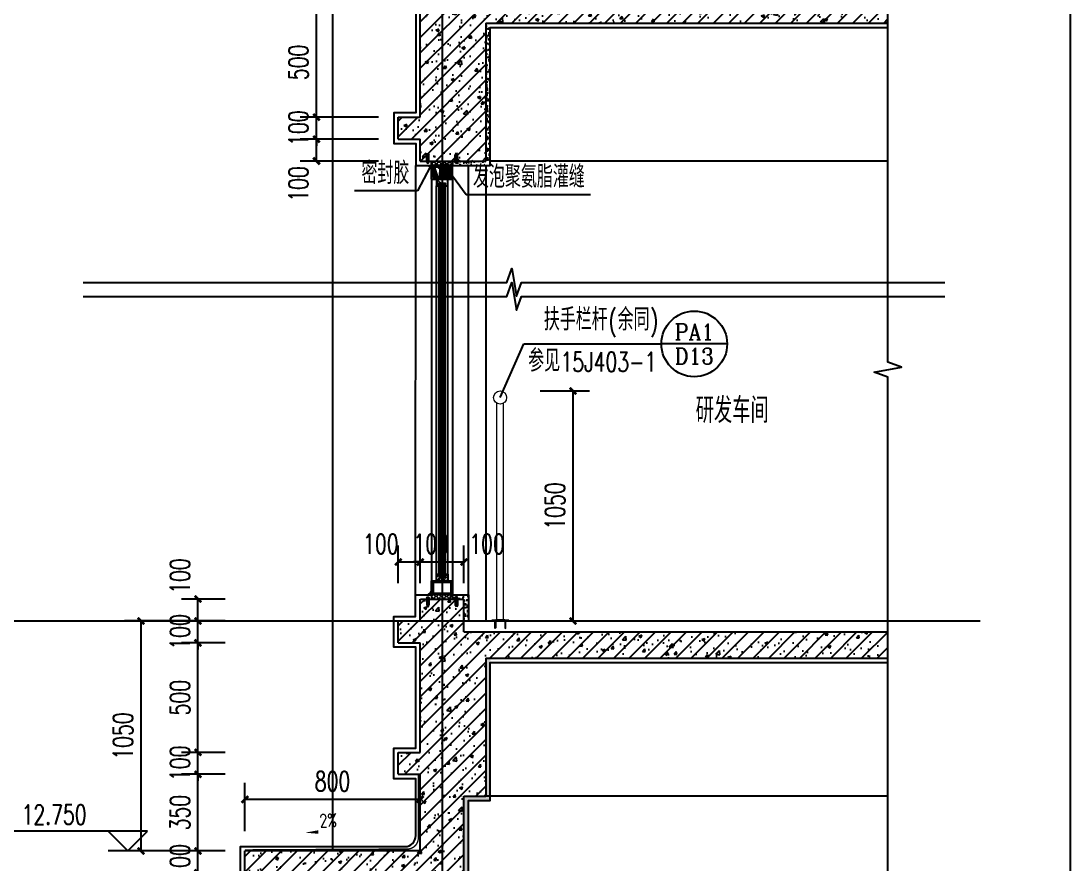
# Model space of a CAD drawing. Extents: x 1738711 to 2346805, y 1189731 to 2516152.
# Drawn here: x 1937207 to 1941995, y 1229585 to 1233434 of the extents above; entities that cross this region are included whole.
import ezdxf
from ezdxf.enums import TextEntityAlignment as Align

# ---------------------------------------------------------------- set-up
doc = ezdxf.new("R2010")
doc.units = 0
doc.header["$LTSCALE"] = 1000
doc.header["$MEASUREMENT"] = 0
doc.linetypes.add('S & C -P1$0$DASHED', pattern=[0.75, 0.5, -0.25])
for name, color, linetype, lineweight in [('_0', 7, 'Continuous', 25), ('可见细线', 142, 'Continuous', 9), ('填充', 252, 'Continuous', 5), ('栏杆', 6, 'Continuous', 15)]:
    doc.layers.add(name, color=color, linetype=linetype, lineweight=lineweight)
for name, color, linetype in [('AR-TEXT', 7, 'Continuous'), ('CONTINUOUS', 7, 'Continuous'), ('DIM_ELEV', 3, 'Continuous'), ('DIM_IDEN', 3, 'Continuous'), ('DIM_LEAD', 3, 'Continuous'), ('DIM_SYMB', 3, 'Continuous'), ('DOTE', 1, 'Continuous'), ('PUB_DIM', 3, 'Continuous'), ('PUB_HATCH', 8, 'Continuous'), ('PUB_TEXT', 7, 'Continuous'), ('WALL', 40, 'Continuous'), ('WINDOW', 144, 'Continuous'), ('切线', 35, 'Continuous'), ('看线', 8, 'Continuous'), ('石材', 5, 'Continuous'), ('窗', 125, 'Continuous')]:
    doc.layers.add(name, color=color, linetype=linetype)
doc.styles.add('_TCH_DIM', font='SIMPLEX', dxfattribs={"bigfont": 'GBCBIG'})
doc.styles.add('_TCH_DIM_T3', font='SIMPLEX', dxfattribs={"width": 0.7058823529411765, "bigfont": 'GBCBIG'})
doc.styles.add('_TCH_LABEL', font='COMPLEX', dxfattribs={"bigfont": 'GBCBIG'})
doc.styles.get("Standard").update_dxf_attribs({"font": 'gbenor.shx', "bigfont": 'gbcbig.shx'})
doc.dimstyles.new('_TCH_ARCH&&30', dxfattribs={"dimtxt": 89.25, "dimasz": 30, "dimexe": 75, "dimexo": 90, "dimgap": 37.87500000000001, "dimtad": 1, "dimdec": 0, "dimzin": 0, "dimdsep": 46, "dimtxsty": '_TCH_DIM_T3', "dimblk": 'ARCHTICK', "dimcen": 0.09, "dimclrt": 7, "dimazin": 2, "dimtfac": 1, "dimtdec": 0, "dimtix": 1, "dimtmove": 2, "dimatfit": 3, "dimfxl": 20, "dimtolj": 1, "dimtzin": 0, "dimarcsym": 0})
pattern_1 = [(225, (-424901838.2758823, -4685242373.939736), (11.22532015133644, -11.22532015133645), []), (225, (-424901838.2758823, -4685242381.877236), (11.22532015133644, -11.22532015133645), [])]
pattern_2 = [(37.50000000000001, (0, 0), (-0.8000156479920251, 24.47066186646712), [0, -19.304, 0, -21.59, 0, -20.6375]), (7.499999999999999, (0, 0), (22.47616415690013, 35.84125502841771), [0, -10.414, 0, -17.399, 0, -6.6675]), (327.5, (-15.621, 0), (39.5496185120729, 0.071859233927285), [0, -6.35, 0, -22.86, 0, -29.845]), (317.5, (-15.621, 0), (38.17782262361487, 11.14646616286081), [0, -3.175, 0, -14.986, 0, -17.145])]

# ---------------------------------------------------------------- blocks, each defined once
blk = doc.blocks.new('gdfdgdfgdfbvfcxv')
at = {"layer": '填充'}
blk.add_line((264925.1590052751, -67479.48016648996), (264925.1590052751, -67589.48016648996), dxfattribs=at)
blk.add_lwpolyline([(264911.1590052752, -67634.48016648996), (264911.1590052752, -67434.48016648996), (264919.1590052752, -67434.48016648996), (264919.1590052752, -67634.48016648996)], close=True, dxfattribs=at)
blk.add_lwpolyline([(264911.1590052752, -67634.48016648996), (264911.1590052752, -67434.48016648996), (264919.1590052752, -67434.48016648996), (264919.1590052752, -67634.48016648996)], close=True, dxfattribs=at)
for points in [[(264919.1590052751, -67480.48016648996), (264829.4531232436, -67480.48016648996, -0.9999999999998485), (264829.4531232436, -67468.48016648996), (264919.1590052751, -67468.48016648996)], [(264919.1590052751, -67588.48016648996), (264829.4531232436, -67588.48016648996, 0.9999999999998485), (264829.4531232436, -67600.48016648996), (264919.1590052751, -67600.48016648996)]]:
    blk.add_lwpolyline(points, format="xyb", dxfattribs=at)
for centre, radius, start, end in [((264919.1590052751, -67483.27055614023), 4.499999999999999, 318.2387799836532, 90), ((264914.5262376207, -67487.70850220392), 9.195914699028702, 330.319845907807, 59.74924170688854), ((264919.1590052751, -67495.25905565452), 4.499999999999999, 318.2387799836532, 90), ((264919.1590052751, -67501.25330541166), 4.499999999999999, 318.2387799836532, 90), ((264919.1590052751, -67507.24755516881), 4.499999999999999, 318.2387799836532, 90), ((264919.1590052751, -67513.24180492596), 4.499999999999999, 318.2387799836532, 90), ((264919.1590052751, -67519.2360546831), 4.499999999999999, 318.2387799836532, 90), ((264919.1590052751, -67525.23030444025), 4.499999999999999, 318.2387799836532, 90), ((264919.1590052751, -67531.2245541974), 4.499999999999999, 318.2387799836532, 90), ((264919.1590052751, -67537.21880395431), 4.499999999999999, 318.2387799836532, 90), ((264919.1590052751, -67543.21305371169), 4.499999999999999, 318.2387799836532, 90), ((264919.1590052751, -67549.2073034686), 4.499999999999999, 318.2387799836532, 90), ((264919.1590052751, -67555.15057086223), 4.499999999999999, 318.2387799836532, 90), ((264919.1590052751, -67561.14482061937), 4.499999999999999, 318.2387799836532, 90), ((264919.1590052751, -67567.13907037652), 4.499999999999999, 318.2387799836532, 90), ((264919.1590052751, -67573.13332013367), 4.499999999999999, 318.2387799836532, 90), ((264919.1590052751, -67579.12756989081), 4.499999999999999, 318.2387799836532, 90), ((264919.1590052751, -67585.12181964796), 4.499999999999999, 269.9999649152392, 90)]:
    blk.add_arc(centre, radius, start, end, dxfattribs=at)
blk = doc.blocks.new('ghwerGWEGWEGW')
at = {"layer": '栏杆', "color": 6, "ltscale": 100}
for points in [[(2184611.378245345, 1556743.270899873), (2184611.378245345, 1557732.29813776)], [(2184641.378245345, 1556743.270899873), (2184641.378245345, 1557732.29813776)]]:
    blk.add_lwpolyline(points, dxfattribs=at)
blk.add_circle((2184626.378245345, 1557758.278899873), 30, dxfattribs=at)
at = {"layer": 'CONTINUOUS', "xscale": -0.384000000001397, "yscale": 0.384000000001397, "zscale": 0.384000000001397, "rotation": 270}
blk.add_blockref('gdfdgdfgdfbvfcxv', (2210560.670266158, 1455012.393841477), dxfattribs=at)
blk = doc.blocks.new('hrtheraghyra')
at = {"layer": 'WINDOW', "linetype": 'ByBlock'}
for p, q in [((-5, 20.97169877961278), (0, 29.42110927030444)), ((0, 29.42110927030444), (5, 20.97169877961278)), ((-5.930252616293728, -11.95136042498052), (6.0497822817415, -11.95136042498052))]:
    blk.add_line(p, q, dxfattribs=at)
for points in [[(-5, -11.95136042498052), (-5, 20.97169877961278)], [(0, -16.74081518873572), (0, 29.42110927030444)], [(5, -11.95136042498052), (5, 20.97169877961278)]]:
    blk.add_lwpolyline(points, dxfattribs=at)
blk.add_arc((0.05976483272388577, -8.920780394226313), 6.713026468484638, 206.8366017215709, 333.163398278429, dxfattribs=at)
blk = doc.blocks.new('_ArchTick')
at = {"color": 0, "linetype": 'ByBlock', "const_width": 0.4}
blk.add_lwpolyline([(-0.5, -0.5), (0.5, 0.5)], dxfattribs=at)
blk = doc.blocks.new('*D269')
at = {"layer": 'Defpoints', "color": 0, "transparency": 16777216}
for p in [(1939028.777147425, 1229880.184502749), (1938228.777147425, 1229644.386919201), (1939028.777147425, 1229644.3869192)]:
    blk.add_point(p, dxfattribs=at)
at = {"layer": 'PUB_DIM', "color": 0, "lineweight": -2, "transparency": 16777216}
for p, q in [((1938228.777147425, 1229734.386919201), (1938228.777147425, 1229955.184502749)), ((1939028.777147425, 1229734.3869192), (1939028.777147425, 1229955.184502749)), ((1938228.777147425, 1229880.184502749), (1939028.777147425, 1229880.184502749))]:
    blk.add_line(p, q, dxfattribs=at)
at = {"layer": 'PUB_DIM', "color": 0, "lineweight": -2, "transparency": 16777216, "xscale": 30, "yscale": 30, "zscale": 30, "rotation": 180}
blk.add_blockref('_ArchTick', (1938228.777147425, 1229880.184502749), dxfattribs=at)
at = {"layer": 'PUB_DIM', "color": 0, "lineweight": -2, "transparency": 16777216, "xscale": 30, "yscale": 30, "zscale": 30}
blk.add_blockref('_ArchTick', (1939028.777147425, 1229880.184502749), dxfattribs=at)
at = {"layer": 'PUB_DIM', "color": 7, "transparency": 16777216, "insert": (1938628.777147425, 1229962.684502749), "char_height": 89.25, "attachment_point": 5, "style": '_TCH_DIM_T3'}
blk.add_mtext('\\A1;800', dxfattribs=at)
blk = doc.blocks.new('*D401')
at = {"layer": 'Defpoints', "color": 0, "transparency": 16777216}
for p in [(1938555.747850893, 1232894.386919201), (1938928.777147425, 1232894.386919201), (1938928.777147425, 1232794.386919201)]:
    blk.add_point(p, dxfattribs=at)
at = {"layer": 'PUB_DIM', "color": 0, "lineweight": -2, "transparency": 16777216}
for p, q in [((1938838.777147425, 1232894.386919201), (1938480.747850893, 1232894.386919201)), ((1938555.747850893, 1232794.386919201), (1938555.747850893, 1232894.386919201)), ((1938838.777147425, 1232794.386919201), (1938480.747850893, 1232794.386919201))]:
    blk.add_line(p, q, dxfattribs=at)
at = {"layer": 'PUB_DIM', "color": 0, "lineweight": -2, "transparency": 16777216, "xscale": 30, "yscale": 30, "zscale": 30}
for p, rotation in [((1938555.747850893, 1232894.386919201), 90), ((1938555.747850893, 1232794.386919201), 270)]:
    blk.add_blockref('_ArchTick', p, dxfattribs=dict(at, rotation=rotation))
at = {"layer": 'PUB_DIM', "color": 7, "transparency": 16777216, "insert": (1938473.247850893, 1232689.386919201), "char_height": 89.25, "attachment_point": 5, "rotation": 90, "style": '_TCH_DIM_T3'}
blk.add_mtext('\\A1;100', dxfattribs=at)
blk = doc.blocks.new('*D402')
at = {"layer": 'Defpoints', "color": 0, "transparency": 16777216}
for p in [(1938555.747850893, 1232994.386919202), (1938928.777147425, 1232994.386919202), (1938928.777147425, 1232894.386919201)]:
    blk.add_point(p, dxfattribs=at)
at = {"layer": 'PUB_DIM', "color": 0, "lineweight": -2, "transparency": 16777216}
for p, q in [((1938555.747850893, 1232994.386919202), (1938555.747850893, 1233024.386919202)), ((1938838.777147425, 1232994.386919202), (1938480.747850893, 1232994.386919202)), ((1938555.747850893, 1232894.386919201), (1938555.747850893, 1232994.386919202)), ((1938838.777147425, 1232894.386919201), (1938480.747850893, 1232894.386919201)), ((1938555.747850893, 1232894.386919201), (1938555.747850893, 1232864.386919201))]:
    blk.add_line(p, q, dxfattribs=at)
at = {"layer": 'PUB_DIM', "color": 0, "lineweight": -2, "transparency": 16777216, "xscale": 30, "yscale": 30, "zscale": 30}
for p, rotation in [((1938555.747850893, 1232994.386919202), 270), ((1938555.747850893, 1232894.386919201), 90)]:
    blk.add_blockref('_ArchTick', p, dxfattribs=dict(at, rotation=rotation))
at = {"layer": 'PUB_DIM', "color": 7, "transparency": 16777216, "insert": (1938473.247850893, 1232944.386919202), "char_height": 89.25, "attachment_point": 5, "rotation": 90, "style": '_TCH_DIM_T3'}
blk.add_mtext('\\A1;100', dxfattribs=at)
blk = doc.blocks.new('*D403')
at = {"layer": 'Defpoints', "color": 0, "transparency": 16777216}
for p in [(1938555.747850893, 1233494.386919201), (1938928.777147425, 1233494.386919201), (1938928.777147425, 1232994.386919202)]:
    blk.add_point(p, dxfattribs=at)
at = {"layer": 'PUB_DIM', "color": 0, "lineweight": -2, "transparency": 16777216}
for p, q in [((1938838.777147425, 1233494.386919201), (1938480.747850893, 1233494.386919201)), ((1938555.747850893, 1232994.386919202), (1938555.747850893, 1233494.386919201)), ((1938838.777147425, 1232994.386919202), (1938480.747850893, 1232994.386919202))]:
    blk.add_line(p, q, dxfattribs=at)
at = {"layer": 'PUB_DIM', "color": 0, "lineweight": -2, "transparency": 16777216, "xscale": 30, "yscale": 30, "zscale": 30}
for p, rotation in [((1938555.747850893, 1233494.386919201), 90), ((1938555.747850893, 1232994.386919202), 270)]:
    blk.add_blockref('_ArchTick', p, dxfattribs=dict(at, rotation=rotation))
at = {"layer": 'PUB_DIM', "color": 7, "transparency": 16777216, "insert": (1938473.247850893, 1233244.386919202), "char_height": 89.25, "attachment_point": 5, "rotation": 90, "style": '_TCH_DIM_T3'}
blk.add_mtext('\\A1;500', dxfattribs=at)
blk = doc.blocks.new('*D408')
at = {"layer": 'Defpoints', "color": 0, "transparency": 16777216}
for p in [(1939487.109420224, 1231744.386919201), (1939726.318302959, 1231744.386919201), (1939487.109420224, 1230694.386919201)]:
    blk.add_point(p, dxfattribs=at)
at = {"layer": 'PUB_DIM', "color": 0, "lineweight": -2, "transparency": 16777216}
for p, q in [((1939577.109420224, 1231744.386919201), (1939801.318302959, 1231744.386919201)), ((1939726.318302959, 1230694.386919201), (1939726.318302959, 1231744.386919201)), ((1939577.109420224, 1230694.386919201), (1939801.318302959, 1230694.386919201))]:
    blk.add_line(p, q, dxfattribs=at)
at = {"layer": 'PUB_DIM', "color": 0, "lineweight": -2, "transparency": 16777216, "xscale": 30, "yscale": 30, "zscale": 30}
for p, rotation in [((1939726.318302959, 1231744.386919201), 90), ((1939726.318302959, 1230694.386919201), 270)]:
    blk.add_blockref('_ArchTick', p, dxfattribs=dict(at, rotation=rotation))
at = {"layer": 'PUB_DIM', "color": 7, "transparency": 16777216, "insert": (1939643.818302959, 1231219.386919202), "char_height": 89.25, "attachment_point": 5, "rotation": 90, "style": '_TCH_DIM_T3'}
blk.add_mtext('\\A1;1050', dxfattribs=at)
blk = doc.blocks.new('*D413')
at = {"layer": 'Defpoints', "color": 0, "transparency": 16777216}
for p in [(1939028.970712379, 1230963.739358465), (1938928.777147425, 1230777.199309803), (1939028.970712379, 1230777.199309803)]:
    blk.add_point(p, dxfattribs=at)
at = {"layer": 'PUB_DIM', "color": 0, "lineweight": -2, "transparency": 16777216}
for p, q in [((1938928.777147425, 1230867.199309803), (1938928.777147425, 1231038.739358465)), ((1939028.970712379, 1230867.199309803), (1939028.970712379, 1231038.739358465)), ((1938928.777147425, 1230963.739358465), (1939028.970712379, 1230963.739358465))]:
    blk.add_line(p, q, dxfattribs=at)
at = {"layer": 'PUB_DIM', "color": 0, "lineweight": -2, "transparency": 16777216, "xscale": 30, "yscale": 30, "zscale": 30, "rotation": 180}
blk.add_blockref('_ArchTick', (1938928.777147425, 1230963.739358465), dxfattribs=at)
at = {"layer": 'PUB_DIM', "color": 0, "lineweight": -2, "transparency": 16777216, "xscale": 30, "yscale": 30, "zscale": 30}
blk.add_blockref('_ArchTick', (1939028.970712379, 1230963.739358465), dxfattribs=at)
at = {"layer": 'PUB_DIM', "color": 7, "transparency": 16777216, "insert": (1938849.277147425, 1231046.239358465), "char_height": 89.25, "attachment_point": 5, "style": '_TCH_DIM_T3'}
blk.add_mtext('\\A1;100', dxfattribs=at)
blk = doc.blocks.new('*D414')
at = {"layer": 'Defpoints', "color": 0, "transparency": 16777216}
for p in [(1939128.777147425, 1230963.739358465), (1939028.970712379, 1230777.199309803), (1939128.777147425, 1230777.199309803)]:
    blk.add_point(p, dxfattribs=at)
at = {"layer": 'PUB_DIM', "color": 0, "lineweight": -2, "transparency": 16777216}
for p, q in [((1939028.970712379, 1230867.199309803), (1939028.970712379, 1231038.739358465)), ((1939128.777147425, 1230867.199309803), (1939128.777147425, 1231038.739358465)), ((1939028.970712379, 1230963.739358465), (1938998.970712379, 1230963.739358465)), ((1939028.970712379, 1230963.739358465), (1939128.777147425, 1230963.739358465)), ((1939128.777147425, 1230963.739358465), (1939158.777147425, 1230963.739358465))]:
    blk.add_line(p, q, dxfattribs=at)
at = {"layer": 'PUB_DIM', "color": 0, "lineweight": -2, "transparency": 16777216, "xscale": 30, "yscale": 30, "zscale": 30}
blk.add_blockref('_ArchTick', (1939028.970712379, 1230963.739358465), dxfattribs=at)
at = {"layer": 'PUB_DIM', "color": 0, "lineweight": -2, "transparency": 16777216, "xscale": 30, "yscale": 30, "zscale": 30, "rotation": 180}
blk.add_blockref('_ArchTick', (1939128.777147425, 1230963.739358465), dxfattribs=at)
at = {"layer": 'PUB_DIM', "color": 7, "transparency": 16777216, "insert": (1939078.873929902, 1231046.239358465), "char_height": 89.25, "attachment_point": 5, "style": '_TCH_DIM_T3'}
blk.add_mtext('\\A1;100', dxfattribs=at)
blk = doc.blocks.new('*D415')
at = {"layer": 'Defpoints', "color": 0, "transparency": 16777216}
for p in [(1939228.777147424, 1230963.739358465), (1939128.777147425, 1230777.199309803), (1939228.777147424, 1230777.199309803)]:
    blk.add_point(p, dxfattribs=at)
at = {"layer": 'PUB_DIM', "color": 0, "lineweight": -2, "transparency": 16777216}
for p, q in [((1939128.777147425, 1230867.199309803), (1939128.777147425, 1231038.739358465)), ((1939228.777147424, 1230867.199309803), (1939228.777147424, 1231038.739358465)), ((1939128.777147425, 1230963.739358465), (1939228.777147424, 1230963.739358465))]:
    blk.add_line(p, q, dxfattribs=at)
at = {"layer": 'PUB_DIM', "color": 0, "lineweight": -2, "transparency": 16777216, "xscale": 30, "yscale": 30, "zscale": 30, "rotation": 180}
blk.add_blockref('_ArchTick', (1939128.777147425, 1230963.739358465), dxfattribs=at)
at = {"layer": 'PUB_DIM', "color": 0, "lineweight": -2, "transparency": 16777216, "xscale": 30, "yscale": 30, "zscale": 30}
blk.add_blockref('_ArchTick', (1939228.777147424, 1230963.739358465), dxfattribs=at)
at = {"layer": 'PUB_DIM', "color": 7, "transparency": 16777216, "insert": (1939333.777147424, 1231046.239358465), "char_height": 89.25, "attachment_point": 5, "style": '_TCH_DIM_T3'}
blk.add_mtext('\\A1;100', dxfattribs=at)
blk = doc.blocks.new('*D416')
at = {"layer": 'Defpoints', "color": 0, "transparency": 16777216}
for p in [(1937754.670212887, 1230694.386919202), (1938096.064165512, 1230694.386919202), (1938096.064165509, 1229644.386919201)]:
    blk.add_point(p, dxfattribs=at)
at = {"layer": 'PUB_DIM', "color": 0, "lineweight": -2, "transparency": 16777216}
for p, q in [((1938006.064165512, 1230694.386919202), (1937679.670212887, 1230694.386919202)), ((1937754.670212887, 1229644.386919201), (1937754.670212887, 1230694.386919202)), ((1938006.064165509, 1229644.386919201), (1937679.670212887, 1229644.386919201))]:
    blk.add_line(p, q, dxfattribs=at)
at = {"layer": 'PUB_DIM', "color": 0, "lineweight": -2, "transparency": 16777216, "xscale": 30, "yscale": 30, "zscale": 30}
for p, rotation in [((1937754.670212887, 1230694.386919202), 90), ((1937754.670212887, 1229644.386919201), 270)]:
    blk.add_blockref('_ArchTick', p, dxfattribs=dict(at, rotation=rotation))
at = {"layer": 'PUB_DIM', "color": 7, "transparency": 16777216, "insert": (1937672.170212887, 1230169.386919202), "char_height": 89.25, "attachment_point": 5, "rotation": 90, "style": '_TCH_DIM_T3'}
blk.add_mtext('\\A1;1050', dxfattribs=at)
blk = doc.blocks.new('*D417')
at = {"layer": 'Defpoints', "color": 0, "transparency": 16777216}
for p in [(1938014.688136536, 1229644.386919201), (1938228.777147425, 1229644.386919201), (1938228.777147425, 1229544.386919201)]:
    blk.add_point(p, dxfattribs=at)
at = {"layer": 'PUB_DIM', "color": 0, "lineweight": -2, "transparency": 16777216}
for p, q in [((1938014.688136536, 1229644.386919201), (1938014.688136536, 1229674.386919201)), ((1938138.777147425, 1229644.386919201), (1937939.688136536, 1229644.386919201)), ((1938014.688136536, 1229544.386919201), (1938014.688136536, 1229644.386919201)), ((1938138.777147425, 1229544.386919201), (1937939.688136536, 1229544.386919201)), ((1938014.688136536, 1229544.386919201), (1938014.688136536, 1229514.386919201))]:
    blk.add_line(p, q, dxfattribs=at)
at = {"layer": 'PUB_DIM', "color": 0, "lineweight": -2, "transparency": 16777216, "xscale": 30, "yscale": 30, "zscale": 30}
for p, rotation in [((1938014.688136536, 1229644.386919201), 270), ((1938014.688136536, 1229544.386919201), 90)]:
    blk.add_blockref('_ArchTick', p, dxfattribs=dict(at, rotation=rotation))
at = {"layer": 'PUB_DIM', "color": 7, "transparency": 16777216, "insert": (1937932.188136535, 1229594.386919201), "char_height": 89.25, "attachment_point": 5, "rotation": 90, "style": '_TCH_DIM_T3'}
blk.add_mtext('\\A1;100', dxfattribs=at)
blk = doc.blocks.new('*D418')
at = {"layer": 'Defpoints', "color": 0, "transparency": 16777216}
for p in [(1938014.688136536, 1229994.386919202), (1938228.777147426, 1229994.386919202), (1938228.777147425, 1229644.386919201)]:
    blk.add_point(p, dxfattribs=at)
at = {"layer": 'PUB_DIM', "color": 0, "lineweight": -2, "transparency": 16777216}
for p, q in [((1938138.777147426, 1229994.386919202), (1937939.688136536, 1229994.386919202)), ((1938014.688136536, 1229644.386919201), (1938014.688136536, 1229994.386919202)), ((1938138.777147425, 1229644.386919201), (1937939.688136536, 1229644.386919201))]:
    blk.add_line(p, q, dxfattribs=at)
at = {"layer": 'PUB_DIM', "color": 0, "lineweight": -2, "transparency": 16777216, "xscale": 30, "yscale": 30, "zscale": 30}
for p, rotation in [((1938014.688136536, 1229994.386919202), 90), ((1938014.688136536, 1229644.386919201), 270)]:
    blk.add_blockref('_ArchTick', p, dxfattribs=dict(at, rotation=rotation))
at = {"layer": 'PUB_DIM', "color": 7, "transparency": 16777216, "insert": (1937932.188136536, 1229819.386919202), "char_height": 89.25, "attachment_point": 5, "rotation": 90, "style": '_TCH_DIM_T3'}
blk.add_mtext('\\A1;350', dxfattribs=at)
blk = doc.blocks.new('*D419')
at = {"layer": 'Defpoints', "color": 0, "transparency": 16777216}
for p in [(1938014.688136537, 1230094.386919202), (1938228.777147427, 1230094.386919202), (1938228.777147426, 1229994.386919202)]:
    blk.add_point(p, dxfattribs=at)
at = {"layer": 'PUB_DIM', "color": 0, "lineweight": -2, "transparency": 16777216}
for p, q in [((1938014.688136537, 1230094.386919202), (1938014.688136537, 1230124.386919202)), ((1938138.777147427, 1230094.386919202), (1937939.688136537, 1230094.386919202)), ((1938014.688136537, 1229994.386919202), (1938014.688136537, 1230094.386919202)), ((1938138.777147426, 1229994.386919202), (1937939.688136537, 1229994.386919202)), ((1938014.688136537, 1229994.386919202), (1938014.688136537, 1229964.386919202))]:
    blk.add_line(p, q, dxfattribs=at)
at = {"layer": 'PUB_DIM', "color": 0, "lineweight": -2, "transparency": 16777216, "xscale": 30, "yscale": 30, "zscale": 30}
for p, rotation in [((1938014.688136537, 1230094.386919202), 270), ((1938014.688136537, 1229994.386919202), 90)]:
    blk.add_blockref('_ArchTick', p, dxfattribs=dict(at, rotation=rotation))
at = {"layer": 'PUB_DIM', "color": 7, "transparency": 16777216, "insert": (1937932.188136537, 1230044.386919202), "char_height": 89.25, "attachment_point": 5, "rotation": 90, "style": '_TCH_DIM_T3'}
blk.add_mtext('\\A1;100', dxfattribs=at)
blk = doc.blocks.new('*D420')
at = {"layer": 'Defpoints', "color": 0, "transparency": 16777216}
for p in [(1938014.688136538, 1230594.386919202), (1938228.777147428, 1230594.386919202), (1938228.777147427, 1230094.386919202)]:
    blk.add_point(p, dxfattribs=at)
at = {"layer": 'PUB_DIM', "color": 0, "lineweight": -2, "transparency": 16777216}
for p, q in [((1938138.777147428, 1230594.386919202), (1937939.688136538, 1230594.386919202)), ((1938014.688136538, 1230094.386919202), (1938014.688136538, 1230594.386919202)), ((1938138.777147427, 1230094.386919202), (1937939.688136538, 1230094.386919202))]:
    blk.add_line(p, q, dxfattribs=at)
at = {"layer": 'PUB_DIM', "color": 0, "lineweight": -2, "transparency": 16777216, "xscale": 30, "yscale": 30, "zscale": 30}
for p, rotation in [((1938014.688136538, 1230594.386919202), 90), ((1938014.688136538, 1230094.386919202), 270)]:
    blk.add_blockref('_ArchTick', p, dxfattribs=dict(at, rotation=rotation))
at = {"layer": 'PUB_DIM', "color": 7, "transparency": 16777216, "insert": (1937932.188136537, 1230344.386919202), "char_height": 89.25, "attachment_point": 5, "rotation": 90, "style": '_TCH_DIM_T3'}
blk.add_mtext('\\A1;500', dxfattribs=at)
blk = doc.blocks.new('*D421')
at = {"layer": 'Defpoints', "color": 0, "transparency": 16777216}
for p in [(1938014.688136538, 1230694.386919202), (1938228.777147428, 1230694.386919202), (1938228.777147428, 1230594.386919202)]:
    blk.add_point(p, dxfattribs=at)
at = {"layer": 'PUB_DIM', "color": 0, "lineweight": -2, "transparency": 16777216}
for p, q in [((1938138.777147428, 1230694.386919202), (1937939.688136538, 1230694.386919202)), ((1938014.688136538, 1230694.386919202), (1938014.688136538, 1230724.386919202)), ((1938014.688136538, 1230594.386919202), (1938014.688136538, 1230694.386919202)), ((1938138.777147428, 1230594.386919202), (1937939.688136538, 1230594.386919202)), ((1938014.688136538, 1230594.386919202), (1938014.688136538, 1230564.386919202))]:
    blk.add_line(p, q, dxfattribs=at)
at = {"layer": 'PUB_DIM', "color": 0, "lineweight": -2, "transparency": 16777216, "xscale": 30, "yscale": 30, "zscale": 30}
for p, rotation in [((1938014.688136538, 1230694.386919202), 270), ((1938014.688136538, 1230594.386919202), 90)]:
    blk.add_blockref('_ArchTick', p, dxfattribs=dict(at, rotation=rotation))
at = {"layer": 'PUB_DIM', "color": 7, "transparency": 16777216, "insert": (1937932.188136538, 1230644.386919202), "char_height": 89.25, "attachment_point": 5, "rotation": 90, "style": '_TCH_DIM_T3'}
blk.add_mtext('\\A1;100', dxfattribs=at)
blk = doc.blocks.new('*D422')
at = {"layer": 'Defpoints', "color": 0, "transparency": 16777216}
for p in [(1938014.688136538, 1230794.386919202), (1938228.777147428, 1230794.386919202), (1938228.777147428, 1230694.386919202)]:
    blk.add_point(p, dxfattribs=at)
at = {"layer": 'PUB_DIM', "color": 0, "lineweight": -2, "transparency": 16777216}
for p, q in [((1938138.777147428, 1230794.386919202), (1937939.688136538, 1230794.386919202)), ((1938014.688136538, 1230694.386919202), (1938014.688136538, 1230794.386919202)), ((1938138.777147428, 1230694.386919202), (1937939.688136538, 1230694.386919202))]:
    blk.add_line(p, q, dxfattribs=at)
at = {"layer": 'PUB_DIM', "color": 0, "lineweight": -2, "transparency": 16777216, "xscale": 30, "yscale": 30, "zscale": 30}
for p, rotation in [((1938014.688136538, 1230794.386919202), 90), ((1938014.688136538, 1230694.386919202), 270)]:
    blk.add_blockref('_ArchTick', p, dxfattribs=dict(at, rotation=rotation))
at = {"layer": 'PUB_DIM', "color": 7, "transparency": 16777216, "insert": (1937932.188136539, 1230899.386919202), "char_height": 89.25, "attachment_point": 5, "rotation": 90, "style": '_TCH_DIM_T3'}
blk.add_mtext('\\A1;100', dxfattribs=at)

msp = doc.modelspace()

# ---------------------------------------------------------------- hatches: boundary and pattern name
at = {"layer": 'PUB_HATCH'}
h = msp.add_hatch(dxfattribs=at)
h.set_pattern_fill('钢筋混凝土', color=256, scale=20, style=0)
h.set_pattern_definition([(45, (-300164.2312841793, -153841.1364600034), (-35.35533905932737, 35.35533905932738), []), (49.99999999999999, (-300164.2312841793, -153841.1364600034), (143.4520365201507, -12.55042699651902), [15, -165]), (355, (-300164.2312841793, -153841.1364600034), (-27.7502667226, 150.4384267400024), [12, -132]), (100.4514, (-300152.2769481792, -153842.1823280034), (115.7018763428043, 137.8879084121907), [12.748038, -140.2284224]), (46.18420000000002, (-300164.2312841793, -153801.1364600034), (213.4482097251289, -33.10380286580362), [22.49999999999998, -247.4999999999999]), (96.6356, (-300146.4439351793, -153803.8951214034), (186.9325411097407, 194.8235741800883), [19.1220576, -210.3426]), (351.1842, (-300164.2312841793, -153801.1364600034), (186.9323890267254, 194.8237201850649), [18, -198]), (21, (-300144.2312841793, -153811.1364600034), (119.3814104236923, -80.52377813306776), [15, -165]), (326.0000000000001, (-300144.2312841793, -153811.1364600034), (48.66306638431634, 145.0300090093706), [12, -132]), (71.4514, (-300134.2828375793, -153817.8467812034), (168.044525716298, 64.50609934199048), [12.748038, -140.2284224]), (37.50000000000001, (-300164.2312841793, -153841.1364600034), (2.431971063458134, 66.5787707662623), [0, -130.4, 0, -134, 0, -132.5]), (7.499999999999999, (-300164.2312841793, -153841.1364600034), (52.61390748842972, 78.88234237647205), [0, -76.39999999999999, 0, -127.4, 0, -50.5]), (327.5, (-300208.8312841792, -153841.1364600034), (106.7644872344818, -4.510974346875951), [0, -50, 0, -156, 0, -207]), (317.5, (-300228.8312841792, -153841.1364600034), (116.6372338684772, 20.02099646646354), [0, -65, 0, -103.6, 0, -147])])
h.paths.add_polyline_path([(1941163.213126781, 1233424.386919201), (1939328.777147425, 1233424.386919202), (1939328.777147425, 1232794.386919201), (1939028.777147425, 1232794.386919201), (1939028.777147425, 1232894.386919201), (1938928.777147425, 1232894.386919201), (1938928.777147425, 1232994.386919202), (1939028.777147425, 1232994.386919201), (1939028.777147425, 1233494.386919201), (1938928.777147425, 1233494.386919201), (1938928.777147425, 1233594.386919201), (1939027.970712379, 1233594.386919201), (1939027.970712379, 1233694.386919201), (1939228.777147426, 1233694.386919201), (1939228.777147426, 1233544.386919202), (1941163.213126781, 1233544.386919202)])
h = msp.add_hatch(dxfattribs=at)
h.set_pattern_fill('碎沙', color=256, scale=10, style=0)
h.set_pattern_definition(pattern_2)
h.paths.add_polyline_path([(1939178.777147425, 1232774.386919201), (1939348.777147425, 1232774.386919201), (1939348.777147425, 1233424.386919202), (1939328.777147425, 1233424.386919202), (1939328.777147425, 1232794.386919201), (1939178.777147425, 1232794.386919201), (1939176.777147425, 1232794.386919201), (1939176.777147425, 1232774.386919201)])
h = msp.add_hatch(dxfattribs=at)
h.set_pattern_fill('钢筋混凝土', color=256, scale=20, style=0)
h.set_pattern_definition([(45, (1938803.666595849, 1229627.87582999), (-35.35533905932737, 35.35533905932738), []), (49.99999999999999, (1938803.666595849, 1229627.87582999), (143.4520365201507, -12.55042699651902), [15, -165]), (355, (1938803.666595849, 1229627.87582999), (-27.7502667226, 150.4384267400024), [12, -132]), (100.4514, (1938815.620931849, 1229626.82996199), (115.7018763428043, 137.8879084121907), [12.748038, -140.2284224]), (46.18420000000002, (1938803.666595849, 1229667.87582999), (213.4482097251289, -33.10380286580362), [22.49999999999999, -247.4999999999999]), (96.6356, (1938821.453944849, 1229665.11716859), (186.9325411097407, 194.8235741800883), [19.1220576, -210.3426]), (351.1842, (1938803.666595849, 1229667.87582999), (186.9323890267254, 194.8237201850649), [18, -198]), (21, (1938823.666595849, 1229657.87582999), (119.3814104236923, -80.52377813306776), [15, -165]), (326.0000000000001, (1938823.666595849, 1229657.87582999), (48.66306638431634, 145.0300090093706), [12, -132]), (71.4514, (1938833.615042449, 1229651.16550879), (168.044525716298, 64.50609934199048), [12.748038, -140.2284224]), (37.50000000000001, (1938803.666595849, 1229627.87582999), (2.431971063458134, 66.5787707662623), [0, -130.4, 0, -134, 0, -132.5]), (7.499999999999999, (1938803.666595849, 1229627.87582999), (52.61390748842972, 78.88234237647205), [0, -76.39999999999999, 0, -127.4, 0, -50.5]), (327.5, (1938759.066595849, 1229627.87582999), (106.7644872344818, -4.510974346875951), [0, -50, 0, -156, 0, -207]), (317.5, (1938739.066595849, 1229627.87582999), (116.6372338684772, 20.02099646646354), [0, -65, 0, -103.6, 0, -147])])
h.paths.add_polyline_path([(1939028.777147425, 1229644.386919201), (1938228.777147425, 1229644.386919201), (1938228.777147425, 1229544.3869192), (1939028.777147425, 1229544.3869192)])
h.paths.add_polyline_path([(1939228.777147495, 1229894.386919201), (1939128.777147425, 1229894.386919201), (1939128.777147425, 1229344.750255327), (1939228.777147495, 1229344.750255327)])
h.paths.add_polyline_path([(1939128.777147425, 1229894.386919201), (1939028.777147425, 1229894.386919201), (1939028.777147425, 1229344.750255327), (1939128.777147425, 1229344.750255327)])
h.paths.add_polyline_path([(1941163.213126781, 1230524.386919201), (1939328.777147425, 1230524.386919202), (1939328.777147425, 1229894.386919201), (1939028.777147425, 1229894.386919201), (1939028.777147425, 1229994.386919201), (1938928.777147425, 1229994.386919201), (1938928.777147425, 1230094.386919202), (1939028.777147425, 1230094.386919201), (1939028.777147425, 1230594.386919201), (1938928.777147425, 1230594.386919201), (1938928.777147425, 1230694.386919201), (1939027.970712379, 1230694.386919201), (1939027.970712379, 1230794.386919201), (1939228.777147426, 1230794.386919201), (1939228.777147426, 1230644.386919202), (1941163.213126781, 1230644.386919202)])
h = msp.add_hatch(dxfattribs=at)
h.set_pattern_fill('碎沙', color=256, scale=10, style=0)
h.set_pattern_definition(pattern_2)
h.paths.add_polyline_path([(1939248.777147426, 1230694.386919201), (1939248.777147426, 1230814.386919201), (1939176.777148319, 1230814.386919201), (1939176.777148319, 1230794.386919201), (1939228.777147426, 1230794.386919201), (1939228.777147426, 1230694.386919201)])
h = msp.add_hatch(dxfattribs=at)
h.set_pattern_fill('碎沙', color=256, scale=10, style=0)
h.set_pattern_definition(pattern_2)
h.paths.add_polyline_path([(1939162.264135314, 1229324.386919201), (1939248.777147448, 1229324.386919201), (1939248.777147449, 1229874.386919202), (1939348.777147425, 1229874.386919202), (1939348.777147425, 1230524.386919202), (1939328.777147425, 1230524.386919202), (1939328.777147425, 1229894.386919202), (1939228.777147496, 1229894.386919202), (1939228.777147495, 1229344.386919201), (1939162.264135314, 1229344.386919201)])
at = {"layer": '填充'}
h = msp.add_hatch(dxfattribs=at)
h.set_pattern_fill('HONEY', color=256, scale=5, angle=-180, style=0)
h.set_pattern_definition([(6.492229350048602e-14, (3559740.777147425, 2424808.886919201), (11.90625, -6.874074999999996), [7.9375, -15.875]), (240, (3559740.777147425, 2424808.886919201), (-11.90624857751951, -6.87407746380848), [7.9375, -15.875]), (300.0000000000001, (3559740.777147425, 2424808.886919201), (1.422480491156399e-06, -13.74815246380847), [-15.875, 7.9375])])
h.paths.add_polyline_path([(1939176.777147425, 1232774.386919201), (1939080.777147425, 1232774.386919201), (1939080.777147425, 1232794.386919201), (1939176.777147425, 1232794.386919201)])
h = msp.add_hatch(dxfattribs=at)
h.set_pattern_fill('STEEL', color=256, scale=10, angle=-180, style=0)
h.set_pattern_definition(pattern_1)
h.paths.add_polyline_path([(1939169.577147437, 1232718.499518574), (1939087.977147473, 1232718.499518574), (1939087.977147473, 1232762.564512433), (1939080.777147425, 1232755.124080838), (1939080.777147425, 1232711.299518765), (1939173.577775611, 1232711.299518765), (1939176.777147425, 1232714.731899441), (1939176.777147425, 1232774.386919201), (1939099.417523814, 1232774.386919201), (1939092.450185431, 1232767.186919392), (1939169.577147437, 1232767.186919392)])
h = msp.add_hatch(dxfattribs=at)
h.set_pattern_fill('STEEL', color=256, scale=10, angle=-180, style=0)
h.set_pattern_definition(pattern_1)
h.paths.add_polyline_path([(1939130.393254889, 1232681.299518765), (1939123.377147449, 1232681.299518765), (1939123.377147449, 1232693.299518765), (1939116.177147461, 1232693.299518765), (1939116.177147461, 1232681.299518765), (1939102.977147473, 1232681.299518765), (1939102.977147473, 1232711.299518765), (1939130.393254889, 1232711.299518765)])
h.paths.add_polyline_path([(1939154.577147437, 1232681.299518765), (1939142.577147437, 1232681.299518765), (1939142.577147437, 1232693.299518765), (1939135.377147449, 1232693.299518765), (1939135.377147449, 1232681.299518765), (1939130.393254889, 1232681.299518765), (1939130.393254889, 1232711.299518765), (1939154.577147437, 1232711.299518765)])
h = msp.add_hatch(dxfattribs=at)
h.set_pattern_fill('STEEL', color=256, scale=10, angle=-180, style=0)
h.set_pattern_definition([(45.00000000000006, (1694725.199183239, -83517.92036133935), (-11.22532015133644, 11.22532015133644), []), (45.00000000000006, (1694725.199183239, -83509.98286133935), (-11.22532015133644, 11.22532015133644), [])])
h.paths.add_polyline_path([(1939169.577148331, 1230870.274319828), (1939087.977148367, 1230870.274319828), (1939087.977148367, 1230826.20932597), (1939080.777148319, 1230833.649757565), (1939080.777148319, 1230877.474319638), (1939173.577776505, 1230877.474319638), (1939176.777148319, 1230874.041938961), (1939176.777148319, 1230814.386919201), (1939099.417524708, 1230814.386919201), (1939092.450186325, 1230821.58691901), (1939169.577148331, 1230821.58691901)])
h = msp.add_hatch(dxfattribs=at)
h.set_pattern_fill('STEEL', color=256, scale=10, angle=-180, style=0)
h.set_pattern_definition([(44.99999999999999, (3672448.624755276, 4297851.417775334), (-11.22532015133644, 11.22532015133645), []), (44.99999999999999, (3672448.624755276, 4297859.355275334), (-11.22532015133644, 11.22532015133645), [])])
h.paths.add_polyline_path([(1939130.393255783, 1230907.474319638), (1939123.377148343, 1230907.474319638), (1939123.377148343, 1230895.474319638), (1939116.177148355, 1230895.474319638), (1939116.177148355, 1230907.474319638), (1939102.977148367, 1230907.474319638), (1939102.977148367, 1230877.474319638), (1939130.393255783, 1230877.474319638)])
h.paths.add_polyline_path([(1939154.577148331, 1230907.474319638), (1939142.577148331, 1230907.474319638), (1939142.577148331, 1230895.474319638), (1939135.377148343, 1230895.474319638), (1939135.377148343, 1230907.474319638), (1939130.393255783, 1230907.474319638), (1939130.393255783, 1230877.474319638), (1939154.577148331, 1230877.474319638)])
h = msp.add_hatch(dxfattribs=at)
h.set_pattern_fill('HONEY', color=256, scale=5, angle=-180, style=0)
h.set_pattern_definition([(359.9999999999999, (3559740.777148319, 38779.88691920112), (11.90625, 6.874074999999996), [7.9375, -15.875]), (120, (3559740.777148319, 38779.88691920112), (-11.90624857751951, 6.87407746380848), [7.9375, -15.875]), (59.99999999999999, (3559740.777148319, 38779.88691920112), (1.422480491156399e-06, 13.74815246380847), [-15.875, 7.9375])])
h.paths.add_polyline_path([(1939176.777148319, 1230814.386919201), (1939080.777148319, 1230814.386919201), (1939080.777148319, 1230794.386919201), (1939176.777148319, 1230794.386919201)])
at = {"layer": '看线'}
h = msp.add_hatch(dxfattribs=at)
h.set_pattern_fill('ANSI31', color=256, style=0)
h.set_pattern_definition([(45.00000000000001, (332100.5428620707, 3312125.386824568), (-1.122532015133644, 1.122532015133644), [])])
edge = h.paths.add_edge_path()
edge.add_arc((1939050.581636025, 1232744.191412885), 32.6380913519154, 22.307252299583524, 67.6927476905459, ccw=False)
edge.add_line((1939080.777147425, 1232756.579959829), (1939080.777147425, 1232774.386924703))
edge.add_line((1939080.777147425, 1232774.386924703), (1939062.970182909, 1232774.386924703))
h = msp.add_hatch(dxfattribs=at)
h.set_pattern_fill('ANSI31', color=256, style=0)
h.set_pattern_definition([(315, (332100.7568441164, -848536.6129861651), (-1.122532015133644, -1.122532015133644), [])])
edge = h.paths.add_edge_path()
edge.add_arc((1939050.795617593, 1230844.582425517), 32.63809187340612, 292.3072528351178, 337.6927479790351)
edge.add_line((1939080.991129471, 1230832.193878573), (1939080.777148498, 1230814.750178737))
edge.add_line((1939080.777148498, 1230814.750178737), (1939063.184165014, 1230814.386913699))

# ---------------------------------------------------------------- linework, layer by layer
at = {"layer": 'DIM_ELEV'}
for p, q in [((1937784.670212886, 1229734.386919202), (1937158.270212886, 1229734.386919202)), ((1937694.670212886, 1229644.386919202), (1937604.670212886, 1229734.386919202)), ((1937694.670212886, 1229644.386919202), (1937784.670212886, 1229734.386919202)), ((1937904.670212886, 1229644.386919202), (1937604.670212886, 1229644.386919202))]:
    msp.add_line(p, q, dxfattribs=at)
at = {"layer": 'DIM_IDEN'}
for p, q in [((1939393.442631584, 1231714.386919202), (1939501.669089185, 1231959.292039568)), ((1939501.669089185, 1231959.292039568), (1940129.765675031, 1231959.292039568)), ((1940429.765675031, 1231959.292039568), (1940129.765675031, 1231959.292039568))]:
    msp.add_line(p, q, dxfattribs=at)
msp.add_lwpolyline([(1939393.442631584, 1231714.386919202, 1), (1939393.442631584, 1231714.386919202, 1)], format="xyb", close=True, dxfattribs=at)
msp.add_circle((1940279.765675031, 1231959.292039568), 150, dxfattribs=at)
at = {"layer": 'DIM_LEAD'}
for p, q in [((1939131.276184435, 1232789.607030245), (1939238.371312418, 1232640.998795627)), ((1939075.0721798, 1232767.793460819), (1939017.277150485, 1232657.790307862)), ((1939017.277150485, 1232657.790307862), (1938729.04281146, 1232657.790307862)), ((1939238.371312418, 1232640.998795627), (1939805.96806691, 1232640.998795627))]:
    msp.add_line(p, q, dxfattribs=at)
at = {"layer": 'DIM_SYMB'}
for points in [[(1941163.213126781, 1221004.491384034), (1941163.213126781, 1231807.875501727), (1941100.213126781, 1231830.805626486), (1941226.213126781, 1231853.022826055), (1941163.213126781, 1231875.375501727), (1941163.213126781, 1242678.75961942)], [(1937491.278691392, 1232239.948193894), (1939423.630388307, 1232239.948193894), (1939446.560513066, 1232302.948193894), (1939468.777712635, 1232176.948193894), (1939491.130388307, 1232239.948193894), (1941423.482085221, 1232239.948193894)], [(1937491.278691392, 1232176.03159835), (1939423.630388307, 1232176.03159835), (1939446.560513066, 1232239.03159835), (1939468.777712635, 1232113.03159835), (1939491.130388307, 1232176.03159835), (1941423.482085221, 1232176.03159835)]]:
    msp.add_lwpolyline(points, dxfattribs=at)
msp.add_lwpolyline([(1938715.932989513, 1229738.383813734, 0, 0, 0), (1938503.706041588, 1229727.875798631, 0, 16, 0), (1938563.632630113, 1229730.842950086, 0, 0, 0)], format="xyseb", dxfattribs=at)
at = {"layer": 'DOTE'}
for p, q in [((1939128.777147425, 1242716.693157102), (1939128.777147425, 1221032.277691007)), ((1935589.638458161, 1230694.386919201), (1941584.114747694, 1230694.386919201))]:
    msp.add_line(p, q, dxfattribs=at)
at = {"layer": 'WALL'}
for p, q in [((1939028.777147425, 1232994.386919202), (1939028.777147425, 1233494.386919201)), ((1939328.777147425, 1233424.386919202), (1941163.213126781, 1233424.386919201)), ((1939328.777147425, 1233424.386919201), (1939328.777147425, 1232794.386919201)), ((1938928.777147425, 1232994.386919201), (1939028.777147425, 1232994.386919201)), ((1938928.777147425, 1232894.386919201), (1938928.777147425, 1232994.386919202)), ((1938928.777147425, 1232894.386919201), (1939028.777147425, 1232894.386919201)), ((1939028.777147425, 1232794.386919201), (1939028.777147425, 1232894.386919201)), ((1939028.777147425, 1232794.386919201), (1939328.777147425, 1232794.386919202)), ((1939228.777147425, 1232794.386919201), (1939228.777147426, 1232794.386919201)), ((1939028.970712379, 1230694.386919201), (1939028.970712379, 1230794.386919201)), ((1939029.777147426, 1230794.386919201), (1939228.777147426, 1230794.386919201)), ((1939228.777147425, 1230644.386919202), (1939228.777147425, 1230794.386919201)), ((1938928.777147425, 1230694.386919201), (1939028.970712379, 1230694.386919201)), ((1938928.777147425, 1230594.386919201), (1938928.777147425, 1230694.386919202)), ((1939228.777147425, 1230644.386919202), (1941163.213126781, 1230644.386919202)), ((1938928.777147425, 1230594.386919201), (1939028.777147425, 1230594.386919201)), ((1939028.777147425, 1230094.386919202), (1939028.777147425, 1230594.386919201)), ((1939328.777147425, 1230524.386919202), (1941163.213126781, 1230524.386919201)), ((1939328.777147425, 1230524.386919201), (1939328.777147425, 1229894.386919201)), ((1938928.777147425, 1230094.386919201), (1939028.777147425, 1230094.386919201)), ((1938928.777147425, 1229994.386919201), (1938928.777147425, 1230094.386919202)), ((1938928.777147425, 1229994.386919201), (1939028.777147425, 1229994.386919201)), ((1939028.777147425, 1229644.3869192), (1939028.777147425, 1229994.386919201)), ((1939228.777147496, 1229894.386919202), (1939328.777147425, 1229894.386919202)), ((1939228.777147495, 1229344.750255327), (1939228.777147495, 1229894.386919202)), ((1939028.777147425, 1229644.386919201), (1938228.777147425, 1229644.386919201)), ((1938228.777147425, 1229544.3869192), (1938228.777147425, 1229644.386919201))]:
    msp.add_line(p, q, dxfattribs=at)
at = {"layer": '切线'}
msp.add_line((1939228.777147425, 1230694.386919201), (1941163.213126781, 1230694.386919201), dxfattribs=at)
for points in [[(1939080.777148319, 1233714.386919201), (1939007.970712379, 1233714.386919201), (1939007.970712379, 1233614.386919202), (1938908.777147425, 1233614.386919202), (1938908.777147425, 1233474.386919201), (1939008.777147425, 1233474.386919201), (1939008.777147425, 1233014.386919201), (1938908.777147425, 1233014.386919201), (1938908.777147425, 1232874.386919201), (1939008.777147425, 1232874.386919201), (1939008.777147425, 1232774.386919201), (1939080.777147425, 1232774.386919201)], [(1939178.777147425, 1232774.386919201), (1939348.777147425, 1232774.386919201), (1939348.777147425, 1233404.386919201), (1941163.213126781, 1233404.386919201)], [(1939176.777148319, 1230814.386919201), (1939248.777147426, 1230814.386919201), (1939248.777147426, 1230694.386919201)], [(1939162.264135314, 1229324.386919201), (1939248.777147448, 1229324.386919201), (1939248.777147448, 1229874.386919202), (1939348.777147425, 1229874.386919201), (1939348.777147425, 1230504.386919201), (1941163.213126781, 1230504.386919201)]]:
    msp.add_lwpolyline(points, dxfattribs=at)
msp.add_lwpolyline([(1939095.443814482, 1229324.386919201), (1939008.777147378, 1229324.386919201), (1939008.777147378, 1229524.3869192), (1938208.777147425, 1229524.3869192), (1938208.777147426, 1229664.386919201), (1938958.777147425, 1229664.3869192, 0.4142135623737056), (1939008.777147425, 1229714.3869192), (1939008.777147425, 1229974.386919201), (1938908.777147425, 1229974.386919201), (1938908.777147426, 1230114.386919201), (1939008.777147425, 1230114.386919201), (1939008.777147425, 1230574.386919201), (1938908.777147425, 1230574.386919201), (1938908.777147425, 1230714.386919202), (1939007.970712379, 1230714.386919201), (1939007.970712379, 1230814.386919201), (1939080.777148319, 1230814.386919201)], format="xyb", dxfattribs=at)
for centre, start, end in [((1939050.581636025, 1232744.191412885), 22.30728611160722, 67.69272395107458), ((1939050.79561807, 1230844.582425517), 292.3072760489254, 337.6489431069724)]:
    msp.add_arc(centre, 32.63809135155627, start, end, dxfattribs=at)
at = {"layer": '可见细线', "color": 6, "linetype": 'S & C -P1$0$DASHED', "ltscale": 3, "const_width": 6}
msp.add_lwpolyline([(1939020.206990927, 1229994.386919201), (1939020.206990927, 1229703.341943987, -0.4126641421844882), (1938970.471637083, 1229653.342644368), (1938228.777147425, 1229649.416857471)], format="xyb", dxfattribs=at)
at = {"layer": '看线'}
for p, q in [((1941994.597786522, 1242881.556566289), (1941994.596690003, 1220651.557238328)), ((1938628.777183773, 1233594.386919202), (1938628.777183773, 1230694.386919201)), ((1941163.213126781, 1232794.386919202), (1939348.777147425, 1232794.386919202)), ((1939007.970712379, 1230814.386919201), (1939008.777147425, 1232774.386919201)), ((1939248.777147426, 1230814.386919201), (1939248.777147426, 1232774.386919201)), ((1939328.777147425, 1232774.386919201), (1939328.777147425, 1230694.386919201)), ((1938628.777183773, 1230694.386919202), (1938628.777183773, 1229644.386919201)), ((1941163.213126781, 1229894.386919202), (1939328.777147425, 1229894.386919201))]:
    msp.add_line(p, q, dxfattribs=at)
at = {"layer": '石材', "const_width": 2}
for points in [[(1939143.809318496, 1232774.386919201), (1939100.8877746, 1232774.386919201), (1939088.534643484, 1232794.386919201), (1939044.797179712, 1232794.386919201)], [(1939113.744976414, 1232774.386919201), (1939156.666520311, 1232774.386919201), (1939169.019651426, 1232794.386919201), (1939212.757115198, 1232794.386919201)], [(1939143.80931939, 1230814.386919201), (1939100.887775494, 1230814.386919201), (1939088.534644378, 1230794.386919201), (1939044.797180606, 1230794.386919201)], [(1939113.744977308, 1230814.386919201), (1939156.666521205, 1230814.386919201), (1939169.01965232, 1230794.386919201), (1939212.757116092, 1230794.386919201)]]:
    msp.add_lwpolyline(points, dxfattribs=at)
at = {"layer": '石材'}
for points in [[(1939176.777147425, 1232774.386919201), (1939080.777147425, 1232774.386919201), (1939080.777147425, 1232794.386919201), (1939176.777147425, 1232794.386919201)], [(1939176.777148319, 1230814.386919201), (1939080.777148319, 1230814.386919201), (1939080.777148319, 1230794.386919201), (1939176.777148319, 1230794.386919201)]]:
    msp.add_lwpolyline(points, close=True, dxfattribs=at)
at = {"layer": '窗', "color": 117}
for p, q in [((1939080.777148319, 1232711.299518765), (1939080.777148319, 1230877.474319638)), ((1939176.777148379, 1232711.299518765), (1939176.777148379, 1230877.474319638)), ((1939116.177148355, 1230907.474319638), (1939116.177148355, 1232681.299518765)), ((1939123.377148343, 1230907.474319638), (1939123.377148343, 1232681.299518765)), ((1939135.377148343, 1230907.474319638), (1939135.377148343, 1232681.299518765)), ((1939142.577148331, 1230907.474319638), (1939142.577148331, 1232681.299518765))]:
    msp.add_line(p, q, dxfattribs=at)
at = {"layer": '窗', "color": 237}
for p, q in [((1939102.977148367, 1230907.474319638), (1939102.977148367, 1232681.299518765)), ((1939154.577148331, 1230907.474319638), (1939154.577148331, 1232681.299518765))]:
    msp.add_line(p, q, dxfattribs=at)
for points in [[(1939080.777147425, 1232711.299518765), (1939080.777147425, 1232774.386919201)], [(1939080.777148319, 1230877.474319638), (1939080.777148319, 1230814.386919201)]]:
    msp.add_lwpolyline(points, dxfattribs=at)
for points in [[(1939080.777147425, 1232711.299518765), (1939176.777147425, 1232711.299518765), (1939176.777147425, 1232774.386919201), (1939080.777147425, 1232774.386919201)], [(1939087.977147473, 1232718.499518574), (1939087.977147473, 1232767.186919392), (1939169.577147437, 1232767.186919392), (1939169.577147437, 1232718.499518574)], [(1939116.177147461, 1232681.299518765), (1939116.177147461, 1232693.299518765), (1939123.377147449, 1232693.299518765), (1939123.377147449, 1232681.299518765), (1939135.377147449, 1232681.299518765), (1939135.377147449, 1232693.299518765), (1939142.577147437, 1232693.299518765), (1939142.577147437, 1232681.299518765), (1939154.577147437, 1232681.299518765), (1939154.577147437, 1232711.299518765), (1939102.977147473, 1232711.299518765), (1939102.977147473, 1232681.299518765)], [(1939080.777148319, 1230877.474319638), (1939176.777148319, 1230877.474319638), (1939176.777148319, 1230814.386919201), (1939080.777148319, 1230814.386919201)], [(1939087.977148367, 1230870.274319828), (1939087.977148367, 1230821.58691901), (1939169.577148331, 1230821.58691901), (1939169.577148331, 1230870.274319828)], [(1939116.177148355, 1230907.474319638), (1939116.177148355, 1230895.474319638), (1939123.377148343, 1230895.474319638), (1939123.377148343, 1230907.474319638), (1939135.377148343, 1230907.474319638), (1939135.377148343, 1230895.474319638), (1939142.577148331, 1230895.474319638), (1939142.577148331, 1230907.474319638), (1939154.577148331, 1230907.474319638), (1939154.577148331, 1230877.474319638), (1939102.977148367, 1230877.474319638), (1939102.977148367, 1230907.474319638)]]:
    msp.add_lwpolyline(points, close=True, dxfattribs=at)

# ---------------------------------------------------------------- block references
at = {"layer": '_0'}
msp.add_blockref('ghwerGWEGWEGW', (-245232.9356137607, -326043.8919806718), dxfattribs=at)
at = {"layer": 'WALL'}
msp.add_blockref('hrtheraghyra', (1939063.646137608, 1232801.006968678), dxfattribs=at)
at = {"layer": 'WALL', "xscale": -1}
msp.add_blockref('hrtheraghyra', (1939193.908157242, 1232801.006968678), dxfattribs=at)
at = {"layer": 'WALL', "xscale": -1, "rotation": 180}
msp.add_blockref('hrtheraghyra', (1939063.646138502, 1230787.766869724), dxfattribs=at)
at = {"layer": 'WALL', "rotation": 180}
msp.add_blockref('hrtheraghyra', (1939193.908158137, 1230787.766869724), dxfattribs=at)

# ---------------------------------------------------------------- texts
at = {"layer": 'AR-TEXT'}
msp.add_text('研发车间', height=115.7446808510638, dxfattribs=at).set_placement((1940286.1494853, 1231598.641800343))
at = {"layer": 'PUB_TEXT', "color": 7, "style": '_TCH_DIM'}
for s, p in [('密封胶', (1938760.54281146, 1232689.290307862)), ('发泡聚氨脂灌缝', (1939269.574449888, 1232672.498795627)), ('扶手栏杆', (1939592.9252495, 1232020.542039568)), ('余同', (1939929.818866521, 1232020.542039568)), ('参见', (1939521.818866521, 1231832.845231057))]:
    msp.add_text(s, height=101.2765957446808, dxfattribs=at).set_placement(p)
at = {"layer": 'PUB_TEXT', "color": 7, "style": '_TCH_DIM', "width": 0.7058823529411765}
for s, p in [('(', (1939887.818866521, 1232020.542039568)), (')', (1940077.265675031, 1232020.542039568)), ('15J403-1', (1939669.265675031, 1231832.845231057)), ('12.750', (1937209.270212886, 1229765.886919202))]:
    msp.add_text(s, height=89.25, dxfattribs=at).set_placement(p)
at = {"layer": 'PUB_TEXT', "color": 7, "style": '_TCH_LABEL'}
for s, height, p, p2 in [('PA1', 72.45658422518304, (1940190.057523133, 1231978.396738901), (1940369.473826929, 1231978.396738901)), ('D13', 73.2403426244387, (1940190.830973273, 1231867.031180428), (1940368.70037679, 1231867.031180428))]:
    msp.add_text(s, height=height, dxfattribs=at).set_placement(p, p2, align=Align.FIT)
at = {"layer": 'PUB_TEXT', "color": 7, "style": '_TCH_DIM', "width": 0.7058823529411765}
msp.add_text('2%%%', height=59.5, rotation=2.834577078069623, dxfattribs=at).set_placement((1938570.827506476, 1229752.224916245))

# ---------------------------------------------------------------- dimensions: what is measured, and where the dimension line sits
at = {"layer": 'PUB_DIM'}
for p1, p2, distance, picture, middle in [((1938928.777147425, 1232994.386919202), (1938928.777147425, 1233494.386919201), 373.02929653204046, '*D403', (1938473.247850893, 1233244.386919202)), ((1938928.777147425, 1232894.386919201), (1938928.777147425, 1232994.386919202), 373.02929653204046, '*D402', (1938473.247850893, 1232944.386919202)), ((1939487.109420224, 1230694.386919201), (1939487.109420224, 1231744.386919201), -239.208882734878, '*D408', (1939643.818302959, 1231219.386919202)), ((1939028.970712379, 1230777.199309803), (1939128.777147425, 1230777.199309803), 186.54004866187458, '*D414', (1939078.873929902, 1231046.239358465)), ((1938228.777147428, 1230594.386919202), (1938228.777147428, 1230694.386919202), 214.08901088987477, '*D421', (1937932.188136538, 1230644.386919202)), ((1938096.064165509, 1229644.386919201), (1938096.064165512, 1230694.386919202), 341.39395262510516, '*D416', (1937672.170212887, 1230169.386919202)), ((1938228.777147427, 1230094.386919202), (1938228.777147428, 1230594.386919202), 214.08901088987477, '*D420', (1937932.188136537, 1230344.386919202)), ((1938228.777147426, 1229994.386919202), (1938228.777147427, 1230094.386919202), 214.08901088987477, '*D419', (1937932.188136537, 1230044.386919202)), ((1938228.777147425, 1229644.386919201), (1938228.777147426, 1229994.386919202), 214.0890108901076, '*D418', (1937932.188136536, 1229819.386919202)), ((1938228.777147425, 1229644.386919201), (1939028.777147425, 1229644.3869192), 235.79758354905061, '*D269', (1938628.777147425, 1229962.684502749)), ((1938228.777147425, 1229544.386919201), (1938228.777147425, 1229644.386919201), 214.08901088917628, '*D417', (1937932.188136535, 1229594.386919201))]:
    dim = msp.add_aligned_dim(p1=p1, p2=p2, distance=distance, dimstyle='_TCH_ARCH&&30', dxfattribs=at)
    dim.commit()
    dim.dimension.update_dxf_attribs({"geometry": picture, "text_midpoint": middle})
for base, p1, p2, angle, picture, middle in [((1938555.747850893, 1232894.386919201), (1938928.777147425, 1232794.386919201), (1938928.777147425, 1232894.386919201), 90, '*D401', (1938473.247850893, 1232689.386919201)), ((1939028.970712379, 1230963.739358465), (1938928.777147425, 1230777.199309803), (1939028.970712379, 1230777.199309803), 0, '*D413', (1938849.277147425, 1231046.239358465)), ((1939228.777147424, 1230963.739358465), (1939128.777147425, 1230777.199309803), (1939228.777147424, 1230777.199309803), 0, '*D415', (1939333.777147424, 1231046.239358465)), ((1938014.688136538, 1230794.386919202), (1938228.777147428, 1230694.386919202), (1938228.777147428, 1230794.386919202), 90, '*D422', (1937932.188136539, 1230899.386919202))]:
    dim = msp.add_linear_dim(base=base, p1=p1, p2=p2, angle=angle, dimstyle='_TCH_ARCH&&30', dxfattribs=at)
    dim.commit()
    dim.dimension.update_dxf_attribs({"geometry": picture, "text_midpoint": middle, "dimtype": 129})

doc.saveas('drawing.dxf')
